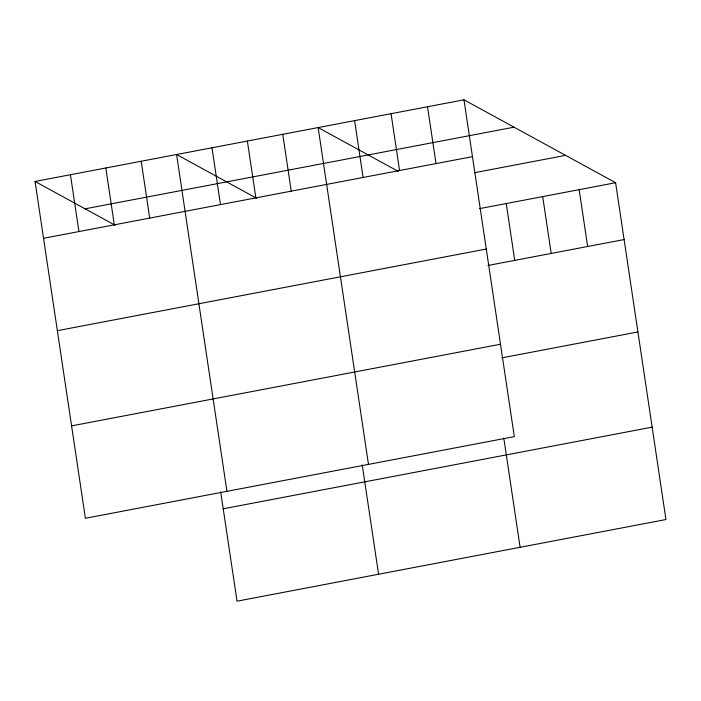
<?xml version="1.0" encoding="UTF-8"?>
<svg xmlns="http://www.w3.org/2000/svg" width="701" height="701" viewBox="0 0 701 701"><rect width="100%" height="100%" fill="white"/><g stroke="black" fill="none" stroke-linecap="round" stroke-linejoin="round"><path stroke-width="1.05" d="M463.974 99.814L514.315 436.627L85.391 518.276L35.05 181.463L463.974 99.814L615.609 182.724L665.95 519.537L237.026 601.186L220.684 491.865M85.093 208.828L514.017 127.179M43.541 238.296L472.474 156.647M474.428 172.718L565.576 155.368M479.431 208.653L615.609 182.724M57.351 330.688L486.275 249.039M487.922 265.477L624.109 239.558M71.581 425.884L500.505 344.235M501.732 357.878L637.919 331.95M223.216 508.795L652.14 427.146M398.177 171.342L318.14 127.573L368.481 464.386M256.636 198.278L176.599 154.518L226.931 491.331M35.05 181.463L115.087 225.223M579.157 189.664L587.648 246.498M542.697 196.604L551.188 253.438M506.236 203.544L514.727 260.378M503.774 437.985L520.116 547.297M427.522 106.754L436.013 163.587M391.062 113.693L399.552 170.527M354.601 120.633L363.092 177.467M362.233 464.921L378.566 574.242M282.757 134.312L291.248 191.145M247.365 141.05L255.865 197.875M211.982 147.78L220.473 204.613M141.208 161.256L149.699 218.09M105.825 167.995L114.316 224.819M70.433 174.724L78.933 231.558"/></g></svg>
